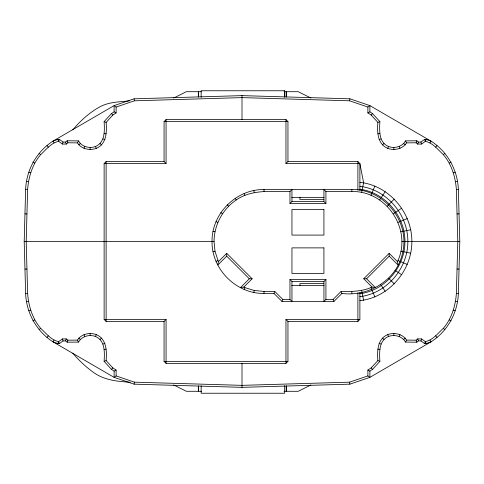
<?xml version="1.0" encoding="UTF-8"?>
<svg xmlns="http://www.w3.org/2000/svg" width="484" height="484" viewBox="0 0 484 484"><rect width="100%" height="100%" fill="white"/><g stroke="black" fill="none" stroke-linecap="round" stroke-linejoin="round"><path stroke-width="0.73" d="M198.355 96.903L198.355 91.7L198.355 96.945M201.15 97.302L201.15 90.762L284.677 90.762L284.677 96.746M286.274 96.903L286.274 91.7L286.274 96.945M24.2 241.486L25.64 189.286C26.42 169.902 36.596 151.54 53.04 141.098L114.115 105.609L134.098 98.815L242 95.62L349.902 98.815L369.885 105.609L430.96 141.098C447.404 151.54 457.58 169.902 458.36 189.286L459.8 241.486L458.36 293.685C457.58 313.069 447.404 331.431 430.96 341.873L369.885 377.363L349.902 384.157L242 387.351L134.098 384.157L114.115 377.363L53.04 341.873C36.596 331.431 26.42 313.069 25.64 293.685L24.2 241.486L214.037 241.486L214.993 251.232L218.393 261.638L217.903 264.96L226.7 256.157L226.7 253.332L218.393 261.638M53.99 142.883L53.04 141.098L58.062 139.344L59.344 139.356L63.047 142.054L65.576 142.078L67.167 140.777L78.523 140.892C81.687 146.785 89.431 148.763 95.493 146.507C105.367 142.369 104.58 130.432 104.127 121.599L111.52 113.546L114.115 111.858L114.115 105.609L116.118 107.043L116.118 112.941L112.82 115.083L106.123 122.373C106.928 131.878 106.601 144.111 96.274 148.388C89.703 150.79 81.276 149.024 77.446 142.877L67.875 142.78L66.284 144.087L62.388 144.044L58.685 141.346C51.05 142.859 46.119 149.683 40.662 154.644C32.392 164.264 28.568 176.938 27.63 189.419L26.196 241.486L27.63 293.552C28.568 306.033 32.392 318.708 40.662 328.327C46.119 333.288 51.05 340.113 58.685 341.625L62.388 338.927L66.284 338.885L67.875 340.191L77.446 340.095C81.276 333.948 89.703 332.181 96.274 334.583C106.601 338.861 106.928 351.1 106.123 360.598L112.82 367.888L116.118 370.03L116.118 375.929L114.115 377.363L114.115 371.113L111.52 369.425L104.127 361.379C104.58 352.54 105.367 340.603 95.493 336.465C89.431 334.208 81.687 336.186 78.523 342.085L67.167 342.194L65.576 340.893L63.047 340.918L59.344 343.616L58.062 343.634L53.04 341.873L53.99 340.089M430.01 340.089L430.96 341.873L425.938 343.634L424.656 343.616L420.953 340.918L418.424 340.893L416.833 342.194L405.477 342.085C402.313 336.186 394.569 334.208 388.507 336.465C378.633 340.603 379.42 352.54 379.873 361.379L372.48 369.425L369.885 371.113L369.885 377.363L367.882 375.929L367.882 370.03L371.18 367.888L377.877 360.598C377.072 351.1 377.399 338.861 387.726 334.583C394.297 332.181 402.724 333.948 406.554 340.095L416.125 340.191L417.716 338.885L421.612 338.927L425.315 341.625C432.95 340.113 437.881 333.288 443.338 328.327C451.608 318.708 455.432 306.033 456.37 293.552L457.804 241.486L456.37 189.419C455.432 176.938 451.608 164.264 443.338 154.644C437.881 149.683 432.95 142.859 425.315 141.346L421.612 144.044L417.716 144.087L416.125 142.78L406.554 142.877C402.724 149.024 394.297 150.79 387.726 148.388C377.399 144.111 377.072 131.878 377.877 122.373L371.18 115.083L367.882 112.941L367.882 107.043L369.885 105.609L369.885 111.858L372.48 113.546L379.873 121.599C379.42 130.432 378.633 142.369 388.507 146.507C394.569 148.763 402.313 146.785 405.477 140.892L416.833 140.777L418.424 142.078L420.953 142.054L424.656 139.356L425.938 139.344L430.96 141.098L430.01 142.883M263.98 293.437C236.198 293.855 211.611 269.267 212.028 241.486C211.611 213.704 236.198 189.117 263.98 189.534L351.898 189.534C383.485 188.79 409.742 220.783 402.851 251.619C397.824 279.419 369.129 297.049 341.91 293.437L333.918 301.429L281.966 301.429L273.968 293.437L263.98 293.437L264.076 291.441L274.797 291.441L282.789 299.433L289.958 299.433L291.955 301.429L291.955 281.452L289.958 279.45L289.958 299.433M325.926 191.531L325.926 203.522L323.923 201.525L323.923 189.534L325.926 191.531L351.801 191.531L351.898 189.534M214.037 241.486C214.158 225.048 222.634 209.191 236.234 199.959C251.995 189.026 271.917 191.7 289.958 191.531L291.955 189.534L291.955 201.525L289.958 203.522L289.958 191.531M397.485 261.638L389.178 253.332L389.178 256.157L397.975 264.96L397.485 261.638C412.664 230.075 386.722 190.599 351.801 191.531M359.89 300.643C388.888 297.612 412.102 270.465 411.842 241.486C412.102 212.506 388.888 185.36 359.89 182.329M58.062 343.634L58.389 341.631M425.611 141.34L425.938 139.344M134.098 384.157L134.455 382.166L242 385.355L349.545 382.166L367.882 375.929M116.118 107.043L134.455 100.805L242 97.617L349.545 100.805L349.902 98.815M253.846 292.439L254.239 290.473L264.076 291.441M361.645 192.499L363.593 182.692L359.89 163.556L357.894 161.559L287.956 161.559L285.959 163.556L285.959 119.596L166.072 119.596L164.07 121.599L164.07 161.559L166.072 163.556L166.072 119.596M58.685 141.346L59.344 139.356M62.388 144.044L63.047 142.054M420.953 340.918L421.612 338.927M424.656 343.616L425.315 341.625M65.576 340.893L66.284 338.885M67.167 342.194L67.875 340.191M416.125 142.78L416.833 140.777M417.716 144.087L418.424 142.078M84.004 148.388L84.785 146.507M95.493 336.465L96.274 334.583M244.099 289.486L244.868 287.629L254.239 290.473M273.968 293.437L274.797 291.441M281.966 301.429L282.789 299.433M387.726 148.388L388.507 146.507M371.01 195.342L374.84 186.104M399.215 336.465L399.996 334.583M77.446 142.877L78.523 140.892M405.477 342.085L406.554 340.095M379.65 199.959L385.204 191.646M111.52 369.425L112.82 367.888M371.18 115.083L372.48 113.546M72.824 129.851C80.38 120.818 89.231 112.712 99.589 107C108.706 101.834 119.403 102.021 129.512 100.829M47.002 337.348L48.309 335.829M435.691 147.142L436.998 145.623M78.807 144.916L80.247 143.476M285.959 363.375L285.959 319.416L287.956 321.412L287.956 361.379L285.959 363.375L166.072 363.375L166.072 319.416L164.07 321.412L106.123 321.412L104.127 319.416L104.127 163.556L106.123 161.559L164.07 161.559M100.031 339.496L101.471 338.056M382.529 144.916L383.969 143.476M252.134 278.766L249.308 278.766L240.506 287.563L243.827 287.072L252.134 278.766L226.7 253.332M387.218 206.172L394.285 199.099M323.923 281.452L325.926 279.45L325.926 299.433L323.923 301.429L323.923 281.452L291.955 281.452M325.926 299.433L333.089 299.433L341.081 291.441C351.529 291.64 362.395 291.556 372.051 287.072L375.372 287.563L366.569 278.766L363.744 278.766L372.051 287.072M363.744 278.766L389.178 253.332M366.569 278.766L389.178 256.157M287.956 321.412L357.894 321.412L359.89 319.416L359.89 292.651M403.753 339.496L405.193 338.056M39.137 329.634L40.662 328.327M443.338 154.644L444.863 153.337M393.425 213.74L401.744 208.18M32.876 320.928L34.648 319.966M449.352 163.005L451.124 162.043M367.882 112.941L369.885 111.858M114.115 371.113L116.118 370.03M173.708 98.028L186.364 91.7L201.483 91.7M310.916 384.961L298.259 391.29L284.017 391.29M379.057 139.719L380.938 138.938M215.985 261.366L217.836 260.598M103.062 344.033L104.943 343.253M398.042 222.374L407.28 218.544M377.877 122.373L379.873 121.599M104.127 361.379L106.123 360.598M28.865 310.764L30.764 310.147M453.236 172.824L455.135 172.207M213.027 251.619L214.993 251.232M400.885 231.745L410.692 229.791M455.529 181.657L457.501 181.3M26.499 301.671L28.471 301.314M377.877 133.784L379.873 133.584M359.89 293.721C385.143 290.521 405.126 266.817 404.92 241.486C405.126 216.154 385.143 192.451 359.89 189.25M359.89 296.65C386.728 293.522 408.072 268.354 407.849 241.486C408.072 214.618 386.728 189.45 359.89 186.322M104.127 349.387L106.123 349.188M456.37 189.419L458.36 189.286M25.64 293.685L27.63 293.552M457.041 213.934L459.038 213.88M24.962 269.092L26.959 269.037M284.017 91.7L298.259 91.7L310.916 98.028M164.07 121.599L287.956 121.599L287.956 161.559M104.127 163.556L166.072 163.556M285.959 163.556L359.89 163.556L359.89 190.321M291.785 197.526L324.099 197.526M323.881 199.432L299.899 199.432L299.899 197.188M291.955 201.525L323.923 201.525M289.958 203.522L325.926 203.522M401.841 241.486L459.8 241.486M289.958 279.45L325.926 279.45M323.881 283.557L299.899 283.557L299.899 285.802M291.785 285.445L324.099 285.445M104.127 319.416L166.072 319.416M285.959 319.416L359.89 319.416M164.07 321.412L164.07 361.379L287.956 361.379M201.483 391.29L186.364 391.29L173.708 384.961M24.962 213.88L26.959 213.934M457.041 269.037L459.038 269.092M25.64 189.286L27.63 189.419M456.37 293.552L458.36 293.685M104.127 133.584L106.123 133.784M377.877 349.188L379.873 349.387M130.263 382.239C116.922 381.489 103.013 380.007 92.142 371.428C85.039 366.086 78.475 360.011 72.824 353.139M26.499 181.3L28.471 181.657M455.529 301.314L457.501 301.671M400.885 251.232L410.692 253.18M213.027 231.352L214.993 231.745M453.236 310.147L455.135 310.764M28.865 172.207L30.764 172.824M349.545 100.805L367.882 107.043M116.118 375.929L134.455 382.166M104.127 121.599L106.123 122.373M377.877 360.598L379.873 361.379M398.042 260.598L407.28 264.427M103.062 138.938L104.943 139.719M215.985 221.605L217.836 222.374M379.057 343.253L380.938 344.033M243.827 287.072L244.868 287.629M114.115 111.858L116.118 112.941M367.882 370.03L369.885 371.113M449.352 319.966L451.124 320.928M32.876 162.043L34.648 163.005M395.095 270.35L401.744 274.791M220.783 212.621L222.452 213.74M443.338 328.327L444.863 329.634M39.137 153.337L40.662 154.644M403.753 143.476L405.193 144.916M285.959 119.596L287.956 121.599M388.634 278.221L394.285 283.872M382.529 338.056L383.969 339.496M227.244 204.75L228.666 206.172M226.7 256.157L249.308 278.766M100.031 143.476L101.471 144.916M164.07 361.379L166.072 363.375M78.807 338.056L80.247 339.496M435.691 335.829L436.998 337.348M47.002 145.623L48.309 147.142M371.18 367.888L372.48 369.425M111.52 113.546L112.82 115.083M380.763 284.683L385.204 291.326M235.115 198.289L236.234 199.959M405.477 140.892L406.554 142.877M77.446 340.095L78.523 342.085M399.215 146.507L399.996 148.388M371.01 287.629L374.84 296.867M387.726 334.583L388.507 336.465M341.081 291.441L341.91 293.437M333.089 299.433L333.918 301.429M244.099 193.491L244.868 195.342M95.493 146.507L96.274 148.388M84.004 334.583L84.785 336.465M417.716 338.885L418.424 340.893M416.125 340.191L416.833 342.194M67.167 140.777L67.875 142.78M65.576 142.078L66.284 144.087M424.656 139.356L425.315 141.346M420.953 142.054L421.612 144.044M62.388 338.927L63.047 340.918M58.685 341.625L59.344 343.616M361.645 290.473L363.593 300.28M253.846 190.533L254.239 192.499M349.545 382.166L349.902 384.157M134.098 98.815L134.455 100.805M425.611 341.631L425.938 343.634M58.062 139.344L58.389 141.34M351.801 291.441L351.898 293.437M263.98 189.534L264.076 191.531M393.861 147.572L393.861 149.61M393.861 333.361L393.861 335.4M357.894 161.559L357.894 190.121M357.894 292.85L357.894 321.412M284.677 90.762L284.677 97.302M284.677 385.76L284.677 393.238L201.15 393.238L201.15 385.76M242 95.62L242 119.596M242 363.375L242 387.351M106.123 161.559L106.123 321.412M90.139 147.572L90.139 149.61M90.139 333.361L90.139 335.4M198.355 386.044L198.355 391.29L198.355 386.044M286.274 386.044L286.274 391.29L286.274 386.044M323.923 209.518L291.955 209.518L291.955 235.091L323.923 235.091L323.923 209.518M323.923 247.881L291.955 247.881L291.955 273.454L323.923 273.454L323.923 247.881"/></g></svg>
